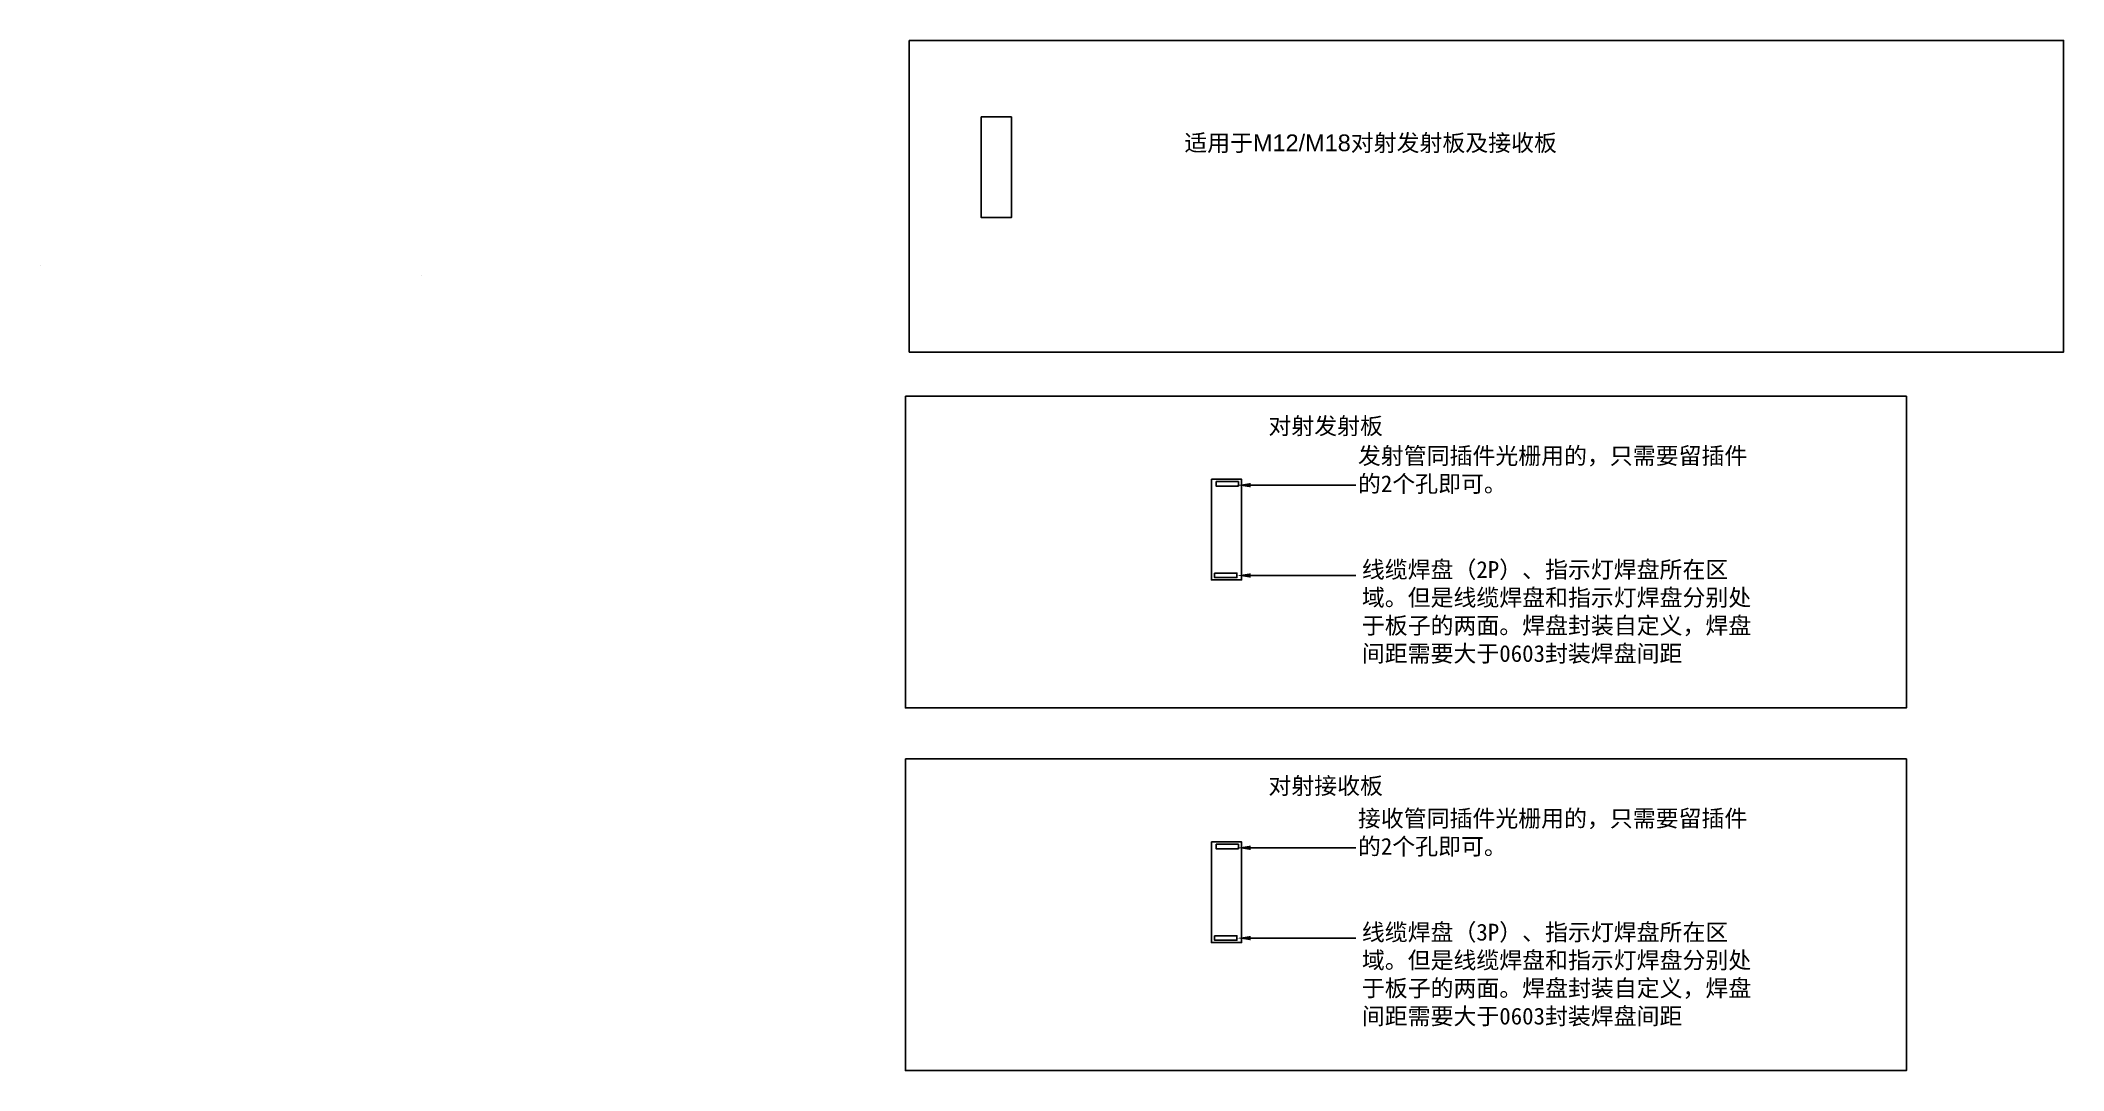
# Model space of a CAD drawing. Header units: millimetres. Extents: x 2245 to 2847, y 1725 to 2031.
import ezdxf
from ezdxf import colors
from ezdxf.entities.mleader import LeaderData, LeaderLine
from ezdxf.math import Vec2, Vec3

# ---------------------------------------------------------------- set-up
doc = ezdxf.new("R2010")
doc.units = ezdxf.units.MM
doc.styles.get("Standard").update_dxf_attribs({"font": 'arial.ttf'})

msp = doc.modelspace()

# ---------------------------------------------------------------- linework, layer by layer
for points in [[(2503.51, 2031.38), (2847.25, 2031.38), (2847.25, 1938.57), (2503.51, 1938.57)], [(2524.97, 2008.63), (2533.97, 2008.63), (2533.97, 1978.63), (2524.97, 1978.63)], [(2244.83, 1964.42), (2244.83, 1964.42), (2244.83, 1964.42), (2244.83, 1964.42)], [(2358.33, 1961.4), (2358.33, 1961.4), (2358.33, 1961.4), (2358.33, 1961.4)], [(2502.41, 1925.45), (2800.44, 1925.45), (2800.44, 1832.64), (2502.41, 1832.64)], [(2593.5, 1900.73), (2602.5, 1900.73), (2602.5, 1870.73), (2593.5, 1870.73)], [(2502.41, 1817.47), (2800.44, 1817.47), (2800.44, 1724.66), (2502.41, 1724.66)], [(2593.5, 1792.75), (2602.5, 1792.75), (2602.5, 1762.75), (2593.5, 1762.75)]]:
    msp.add_lwpolyline(points, close=True)
at = {"color": 1}
for points in [[(2594.91, 1900.02), (2601.55, 1900.02), (2601.55, 1898.69), (2594.91, 1898.69)], [(2594.91, 1792.04), (2601.55, 1792.04), (2601.55, 1790.71), (2594.91, 1790.71)]]:
    msp.add_lwpolyline(points, close=True, dxfattribs=at)
at = {"color": 40}
for points in [[(2594.44, 1872.77), (2601.08, 1872.77), (2601.08, 1871.44), (2594.44, 1871.44)], [(2594.44, 1764.79), (2601.08, 1764.79), (2601.08, 1763.46), (2594.44, 1763.46)]]:
    msp.add_lwpolyline(points, close=True, dxfattribs=at)

# ---------------------------------------------------------------- texts
for s, p in [('适用于M12/M18对射发射板及接收板', (2585.43, 1998.4)), ('对射发射板', (2610.48, 1914.1)), ('对射接收板', (2610.48, 1806.96))]:
    msp.add_text(s, height=5).set_placement(p)
at = {"char_height": 5, "attachment_point": 1}
for s, insert in [('{\\fSimSun|b0|i0|c134|p2;发射管同插件光栅用的，只需要留插件的2个孔即可。}', (2637.14, 1910.23)), ('{\\fSimSun|b0|i0|c134|p2;线缆焊盘（2P）、指示灯焊盘所在区域。但是线缆焊盘和指示灯焊盘分别处于板子的两面。焊盘封装自定义，焊盘间距需要大于0603封装焊盘间距}', (2638.31, 1876.35)), ('{\\fSimSun|b0|i0|c134|p2;接收管同插件光栅用的，只需要留插件的2个孔即可。}', (2637.14, 1802.25)), ('{\\fSimSun|b0|i0|c134|p2;线缆焊盘（3P）、指示灯焊盘所在区域。但是线缆焊盘和指示灯焊盘分别处于板子的两面。焊盘封装自定义，焊盘间距需要大于0603封装焊盘间距}', (2638.31, 1768.37))]:
    msp.add_mtext_dynamic_manual_height_columns(s, width=120.771, gutter_width=95.32, heights=[0], dxfattribs=dict(at, insert=insert))

# ---------------------------------------------------------------- leaders
ml = msp.add_multileader_mtext('Standard')
ml.set_content('', color=256)
ml.set_leader_properties()
ml.build(insert=Vec2(0, 0))
ctx = ml.context
ctx.base_point, ctx.plane_origin = Vec3(2636.56, 1898.96), Vec3(2601.16, 1898.96)
notes = []
notes.append((ctx, [(0, (1, 1, 0), (2628.56, 1898.96), (1, 0), 8, [(0, [(2601.16, 1898.96)], 0, [])])]))
ctx.mtext.insert, ctx.mtext.flow_direction = Vec3(2638.56, 1900.96), 5
ml = msp.add_multileader_mtext('Standard')
ml.set_content('', color=256)
ml.set_leader_properties()
ml.build(insert=Vec2(0, 0))
ctx = ml.context
ctx.base_point, ctx.plane_origin = Vec3(2636.56, 1872.07), Vec3(2601.16, 1872.07)
notes.append((ctx, [(0, (1, 1, 0), (2628.56, 1872.07), (1, 0), 8, [(0, [(2601.16, 1872.07)], 0, [])])]))
ctx.mtext.insert, ctx.mtext.flow_direction = Vec3(2638.56, 1874.07), 5
ml = msp.add_multileader_mtext('Standard')
ml.set_content('', color=256)
ml.set_leader_properties()
ml.build(insert=Vec2(0, 0))
ctx = ml.context
ctx.base_point, ctx.plane_origin = Vec3(2636.56, 1790.98), Vec3(2601.16, 1790.98)
notes.append((ctx, [(0, (1, 1, 0), (2628.56, 1790.98), (1, 0), 8, [(0, [(2601.16, 1790.98)], 0, [])])]))
ctx.mtext.insert, ctx.mtext.flow_direction = Vec3(2638.56, 1792.98), 5
ml = msp.add_multileader_mtext('Standard')
ml.set_content('', color=256)
ml.set_leader_properties()
ml.build(insert=Vec2(0, 0))
ctx = ml.context
ctx.base_point, ctx.plane_origin = Vec3(2636.56, 1764.09), Vec3(2601.16, 1764.09)
notes.append((ctx, [(0, (1, 1, 0), (2628.56, 1764.09), (1, 0), 8, [(0, [(2601.16, 1764.09)], 0, [])])]))
ctx.mtext.insert, ctx.mtext.flow_direction = Vec3(2638.56, 1766.09), 5
for ctx, leaders in notes:
    for number, flags, end, landing, length, lines in leaders:
        leader = LeaderData()
        leader.index, (leader.has_last_leader_line, leader.has_dogleg_vector, leader.attachment_direction) = number, flags
        leader.last_leader_point, leader.dogleg_vector, leader.dogleg_length = Vec3(end), Vec3(landing), length
        for number, points, colour, breaks in lines:
            line = LeaderLine()
            line.index, line.vertices, line.color, line.breaks = number, Vec3.list(points), colors.encode_raw_color(colour), breaks
            leader.lines.append(line)
        ctx.leaders.append(leader)

doc.saveas('drawing.dxf')
